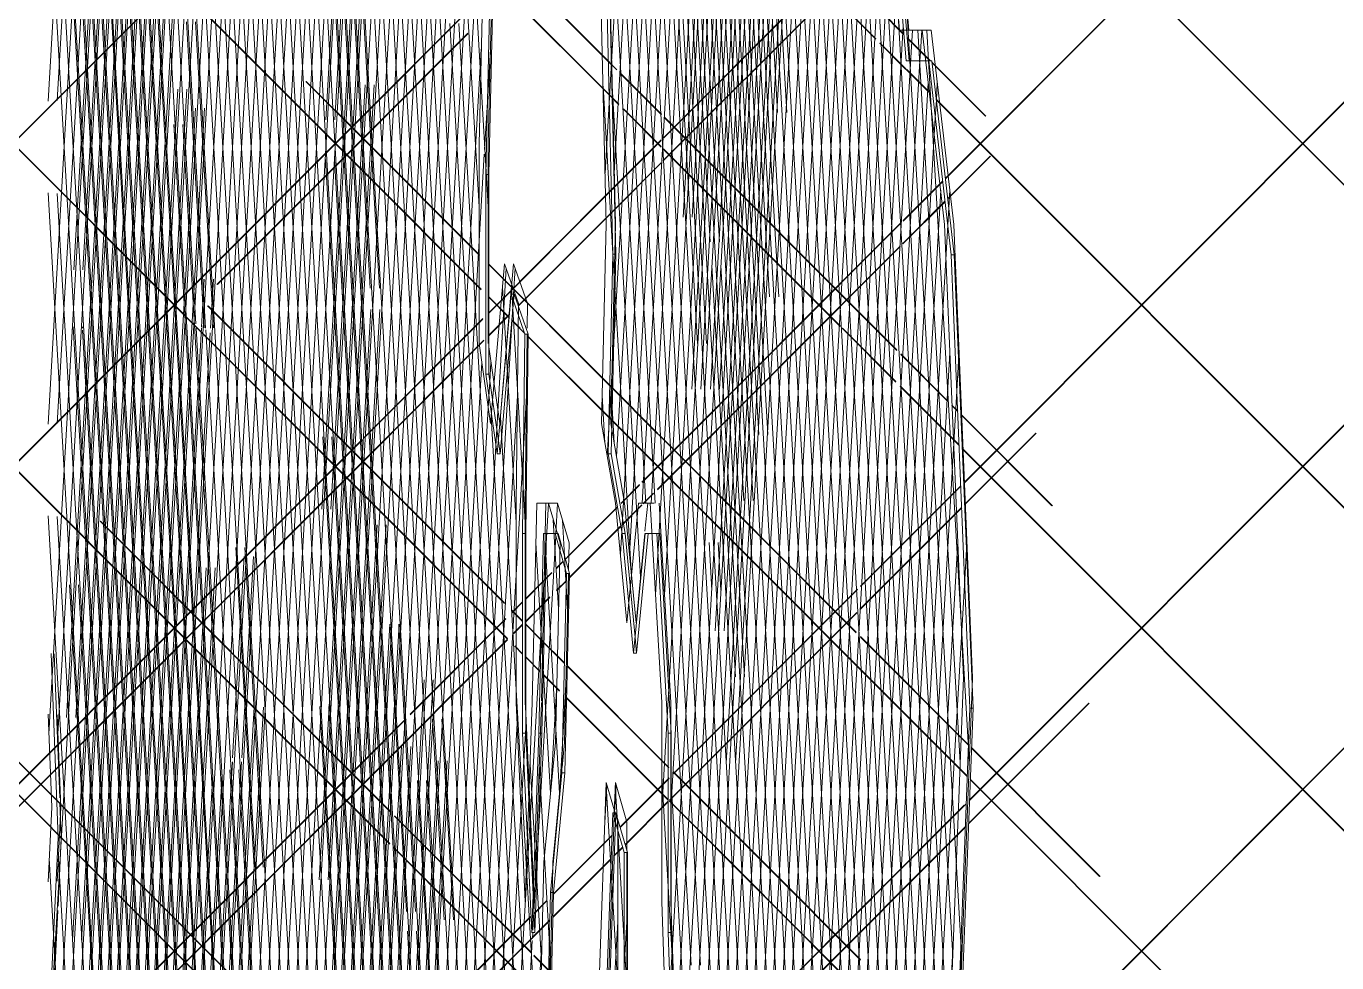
# Model space of a CAD drawing. Header units: millimetres. Extents: x -12186 to 152825, y -4386 to 9463.
# Drawn here: x 121828.7 to 122147, y 3475.8 to 3703.2 of the extents above; entities that cross this region are included whole.
import ezdxf

# ---------------------------------------------------------------- set-up
doc = ezdxf.new("R2010")
doc.units = ezdxf.units.MM
doc.layers.add('G-IMPT', color=8, linetype='Continuous', lineweight=5)
doc.layers.add('L-PLNT', color=71, linetype='Continuous', lineweight=5)

# ---------------------------------------------------------------- blocks, each defined once
blk = doc.blocks.new('SVA_Shades of Green Tree - Australian_Tree_based_on_Leopard_Tree_2901-V502-Section 4')
at = {"layer": 'G-IMPT'}
for p, q in [((-37432.85, 3648.99), (-37480.09, 4464.68)), ((-37430.63, 3648.99), (-37477.87, 4464.68)), ((-37437, 3642.17), (-37484.42, 4461.02)), ((-37441.14, 3635.35), (-37487.23, 4431.24)), ((-37438.93, 3635.35), (-37485.02, 4431.24)), ((-37445.29, 3628.53), (-37490.05, 4401.46)), ((-37446, 3562.42), (-37492.87, 4371.68)), ((-37447.23, 3505.16), (-37495.52, 4339.01)), ((-37445.01, 3505.16), (-37493.3, 4339.01)), ((-37450.04, 3475.19), (-37498.17, 4306.34)), ((-37447.82, 3475.19), (-37495.95, 4306.34)), ((-37445.43, 3650.91), (-37480.06, 4248.94)), ((-37443.21, 3650.91), (-37477.85, 4248.94)), ((-37443.79, 3562.42), (-37480.63, 4198.57)), ((-37470.99, 3667.57), (-37442.16, 4165.54)), ((-37468.78, 3667.57), (-37440.69, 4152.62)), ((-37417.58, 3620.59), (-37447.66, 4140)), ((-37415.36, 3620.59), (-37445.41, 4139.39)), ((-37458.75, 3565.18), (-37426.81, 4116.74)), ((-37456.54, 3565.18), (-37424.6, 4116.74)), ((-37470.44, 3598.77), (-37441.35, 4101.03)), ((-37468.22, 3598.77), (-37439.63, 4092.39)), ((-37416.54, 3681.06), (-37440.29, 4091.18)), ((-37400.34, 3558.13), (-37431.28, 4092.42)), ((-37398.12, 3558.13), (-37429.06, 4092.42)), ((-37467.27, 3575.05), (-37437.47, 4089.53)), ((-37424.55, 3662.62), (-37449.16, 4087.58)), ((-37422.34, 3662.62), (-37446.95, 4087.58)), ((-37414.32, 3681.06), (-37437.65, 4083.79)), ((-37465.05, 3575.05), (-37435.77, 4080.67)), ((-37457.24, 3512.97), (-37424.59, 4076.64)), ((-37455.02, 3512.97), (-37422.38, 4076.64)), ((-37437.25, 3588.03), (-37465.21, 4070.91)), ((-37435.03, 3588.03), (-37462.99, 4070.91)), ((-37428.7, 3655.8), (-37452.38, 4064.74)), ((-37462.01, 3587.42), (-37434.95, 4054.68)), ((-37404.31, 3548.33), (-37433.72, 4056.12)), ((-37426.49, 3655.8), (-37449.57, 4054.46)), ((-37402.1, 3548.33), (-37431.25, 4051.74)), ((-37459.79, 3587.42), (-37433.29, 4045.09)), ((-37456.02, 3455.55), (-37423.08, 4024.36)), ((-37453.81, 3455.55), (-37420.87, 4024.36)), ((-37434.78, 3642.17), (-37456.04, 4009.18)), ((-37537.09, 3253.11), (-37579.64, 3987.75)), ((-37534.88, 3253.11), (-37577.42, 3987.75)), ((-37441.06, 3635.49), (-37421.1, 3980.19)), ((-37438.84, 3635.49), (-37418.88, 3980.19)), ((-37588.95, 3677.94), (-37606.24, 3976.46)), ((-37586.73, 3677.94), (-37604.01, 3976.33)), ((-37532.55, 3253.11), (-37572.81, 3948.26)), ((-37530.34, 3253.11), (-37570.59, 3948.26)), ((-37541.64, 3253.11), (-37581.64, 3943.94)), ((-37539.42, 3253.11), (-37579.43, 3943.94)), ((-37531.33, 3310.43), (-37567.61, 3936.95)), ((-37529.12, 3310.43), (-37565.4, 3936.95)), ((-37436.04, 3643.74), (-37418.99, 3938.15)), ((-37433.82, 3643.74), (-37416.82, 3937.33)), ((-37431.02, 3651.99), (-37414.45, 3938.15)), ((-37428.8, 3651.99), (-37412.23, 3938.15)), ((-37396.36, 3567.93), (-37417.8, 3938.15)), ((-37391.73, 3427.51), (-36882.3, 3937.79)), ((-37391.51, 3427.85), (-36882.43, 3937.79)), ((-37606.24, 3214.48), (-37564.57, 3934)), ((-37604.01, 3214.61), (-37562.35, 3934)), ((-37606.24, 3136.05), (-37560.97, 3917.72)), ((-37604.01, 3136.18), (-37558.75, 3917.72)), ((-37579.05, 3134.91), (-37533.75, 3917.14)), ((-37394.15, 3567.93), (-37414.21, 3914.39)), ((-37530.71, 3691.78), (-37543.29, 3909.13)), ((-37426, 3660.25), (-37412.21, 3898.41)), ((-37606.24, 3057.62), (-37557.92, 3891.99)), ((-37590.88, 3284.53), (-37555.7, 3891.99)), ((-37561.35, 3362.21), (-37530.71, 3891.31)), ((-37461.08, 3587.42), (-37478.26, 3884.06)), ((-37423.78, 3660.25), (-37410.78, 3884.79)), ((-37458.86, 3587.42), (-37475.91, 3881.84)), ((-37423.88, 3618.41), (-37409.12, 3873.23)), ((-37592.1, 3693.92), (-37581.89, 3870.08)), ((-37568, 3629.88), (-37581.86, 3869.28)), ((-37525, 3676.08), (-37513.9, 3867.82)), ((-37421.67, 3618.41), (-37407.38, 3865.01)), ((-37589.88, 3693.92), (-37580.08, 3863.12)), ((-37543.96, 3253.11), (-37579.26, 3862.64)), ((-37576.84, 3134.91), (-37534.67, 3863.04)), ((-37559.13, 3362.21), (-37530.15, 3862.62)), ((-37528.49, 3691.78), (-37538.43, 3863.34)), ((-37522.79, 3676.08), (-37512.22, 3858.58)), ((-37603.55, 2987.29), (-37553.34, 3854.38)), ((-37580.63, 3691.18), (-37590.21, 3856.6)), ((-37578.42, 3691.18), (-37587.92, 3855.24)), ((-37568.55, 3629.88), (-37555.55, 3854.38)), ((-37415.78, 3679.76), (-37406.4, 3841.85)), ((-37530.71, 3613.35), (-37543.72, 3838.17)), ((-37528.5, 3613.53), (-37541.51, 3838.17)), ((-37413.57, 3679.76), (-37404.76, 3831.97)), ((-37601.43, 3689.59), (-37593.31, 3829.89)), ((-37583.49, 3662.14), (-37593.24, 3830.47)), ((-37581.28, 3662.14), (-37590.95, 3829.11)), ((-37514.55, 3648.05), (-37525, 3828.57)), ((-37512.33, 3648.05), (-37522.79, 3828.57)), ((-37588.59, 3676.1), (-37579.98, 3824.68)), ((-37586.37, 3676.1), (-37577.77, 3824.68)), ((-37524.91, 3599.27), (-37511.88, 3824.25)), ((-37598.64, 3688.44), (-37606.24, 3819.6)), ((-37596.42, 3688.44), (-37604.01, 3819.48)), ((-37599.22, 3689.59), (-37591.69, 3819.55)), ((-37550.74, 3702.13), (-37543.83, 3821.6)), ((-37548.53, 3702.13), (-37541.61, 3821.6)), ((-37443.08, 3628.53), (-37454.14, 3819.55)), ((-37556.8, 3362.21), (-37530.71, 3812.88)), ((-37554.59, 3362.21), (-37528.49, 3812.88)), ((-37522.69, 3599.27), (-37510.2, 3815.02)), ((-37549.28, 3698.79), (-37555.55, 3807.14)), ((-37547.06, 3698.79), (-37553.34, 3807.14)), ((-37541.8, 3015.22), (-37587.33, 3801.41)), ((-37539.59, 3015.22), (-37585.12, 3801.41)), ((-37600.33, 3481.24), (-37582.01, 3797.63)), ((-37598.12, 3481.24), (-37579.79, 3797.63)), ((-37518.66, 3628.67), (-37509.41, 3788.54)), ((-37452.05, 3656.84), (-37444.36, 3789.65)), ((-37449.83, 3656.84), (-37442.14, 3789.65)), ((-37411.73, 3671.41), (-37405.26, 3783.03)), ((-37388.34, 3666.31), (-37273.39, 3781.46)), ((-37388.33, 3666.2), (-37273.26, 3781.46)), ((-37585.36, 3653.35), (-37578.08, 3779.11)), ((-37583.15, 3653.35), (-37575.86, 3779.11)), ((-37530.71, 3534.92), (-37544.93, 3780.61)), ((-37528.49, 3534.92), (-37542.72, 3780.61)), ((-37516.45, 3628.67), (-37507.7, 3779.67)), ((-37444.24, 3556.36), (-37431.37, 3778.65)), ((-37442.03, 3556.36), (-37429.15, 3778.65)), ((-37603.29, 2951.65), (-37555.55, 3775.95)), ((-37601.07, 2951.65), (-37553.34, 3775.95)), ((-37429.08, 3682.31), (-37434.47, 3775.46)), ((-37426.87, 3682.31), (-37432.26, 3775.46)), ((-36990.34, 3363.06), (-37402.94, 3776.35)), ((-36990.47, 3363.06), (-37402.94, 3776.22)), ((-37409.51, 3671.41), (-37403.62, 3773.15)), ((-37525, 3671.72), (-37530.71, 3770.2)), ((-37522.79, 3671.72), (-37528.49, 3770.2)), ((-37617, 3672.56), (-37530.05, 3759.65)), ((-37616.87, 3672.56), (-37529.92, 3759.65)), ((-37558.55, 3069.11), (-37598.52, 3759.26)), ((-37556.33, 3069.11), (-37596.28, 3758.8)), ((-37530.71, 3686.3), (-37534.92, 3759.07)), ((-37528.49, 3686.3), (-37532.71, 3759.07)), ((-37598.13, 3440.77), (-37579.81, 3757.16)), ((-37595.92, 3440.77), (-37577.6, 3757.16)), ((-37530.05, 3668.26), (-37617, 3755.36)), ((-37529.92, 3668.26), (-37616.87, 3755.36)), ((-37538.83, 3680.54), (-37534.49, 3755.4)), ((-37536.61, 3680.54), (-37532.28, 3755.4)), ((-37530.71, 3656.02), (-37525, 3754.51)), ((-37528.49, 3656.02), (-37522.79, 3754.51)), ((-37599.99, 3644.05), (-37593.75, 3751.69)), ((-37597.77, 3644.05), (-37591.54, 3751.69)), ((-37518.12, 3631.25), (-37525, 3750.14)), ((-37515.9, 3631.25), (-37522.79, 3750.14)), ((-37405.23, 3700.09), (-37455.43, 3750.37)), ((-37405.23, 3700.21), (-37455.42, 3750.5)), ((-37523.57, 3387.05), (-37502.74, 3746.75)), ((-37441.56, 3524.28), (-37428.56, 3748.69)), ((-37439.34, 3524.28), (-37426.35, 3748.69)), ((-37554.72, 3081.49), (-37593.06, 3743.49)), ((-37552.51, 3081.49), (-37590.85, 3743.49)), ((-37530.71, 3607.87), (-37538.6, 3744.12)), ((-37528.49, 3607.87), (-37536.38, 3744.12)), ((-37431.03, 3637.5), (-37437.2, 3744.09)), ((-37428.81, 3637.5), (-37434.99, 3744.09)), ((-37410.29, 3617.75), (-37403.02, 3743.33)), ((-37571.13, 3134.91), (-37606.24, 3741.18)), ((-37568.91, 3134.91), (-37604.01, 3741.05)), ((-37530.71, 3456.49), (-37547.11, 3739.7)), ((-37528.49, 3456.49), (-37544.89, 3739.7)), ((-37449.92, 3615.13), (-37442.66, 3740.52)), ((-37447.71, 3615.13), (-37440.44, 3740.52)), ((-37383.89, 3592.34), (-37235.94, 3740.55)), ((-37383.89, 3592.22), (-37235.81, 3740.55)), ((-37521.36, 3387.05), (-37501.03, 3738.11)), ((-37433.63, 3604.06), (-37441.43, 3738.75)), ((-37431.42, 3604.06), (-37439.22, 3738.75)), ((-37588.13, 3134.91), (-37553.37, 3735.14)), ((-37585.92, 3134.91), (-37551.16, 3735.14)), ((-37553.19, 3346.19), (-37530.71, 3734.45)), ((-37550.97, 3346.19), (-37528.49, 3734.45)), ((-37501.58, 3659.34), (-37505.9, 3734)), ((-37499.93, 3669.24), (-37503.68, 3734)), ((-37445.38, 3615.06), (-37438.47, 3734.48)), ((-37443.17, 3615.06), (-37436.25, 3734.48)), ((-37408.08, 3617.75), (-37401.31, 3734.61)), ((-37539.76, 3585.95), (-37531.57, 3727.38)), ((-37537.55, 3585.95), (-37529.36, 3727.38)), ((-37456.74, 3676.23), (-37404.28, 3728.78)), ((-37456.74, 3676.1), (-37404.29, 3728.64)), ((-37601.74, 3535.31), (-37590.8, 3724.28)), ((-37599.53, 3535.31), (-37588.58, 3724.28)), ((-37544.89, 2990.13), (-37587.41, 3724.28)), ((-37542.68, 2990.13), (-37585.19, 3724.28)), ((-37470.2, 3694.81), (-37498.88, 3723.54)), ((-37470.2, 3694.68), (-37498.87, 3723.39)), ((-37456.84, 3670.65), (-37404.47, 3723.11)), ((-37456.84, 3670.52), (-37404.47, 3722.98)), ((-37606.24, 3685.05), (-37604.19, 3720.4)), ((-37604.01, 3685.18), (-37601.97, 3720.4)), ((-37557.04, 3362.21), (-37577.77, 3720.22)), ((-37570.39, 3631), (-37575.56, 3720.22)), ((-37448.54, 3626.15), (-37453.85, 3717.83)), ((-37446.32, 3626.15), (-37451.63, 3717.83)), ((-37470.01, 3686.68), (-37498.14, 3714.85)), ((-37470.01, 3686.55), (-37498.14, 3714.73)), ((-37606.05, 3531.38), (-37595.61, 3711.74)), ((-37603.84, 3531.38), (-37593.39, 3711.74)), ((-37408.86, 3564.1), (-37400.29, 3711.96)), ((-37567.48, 3228.85), (-37595.38, 3710.6)), ((-37565.27, 3228.85), (-37593.17, 3710.6)), ((-37605.92, 3227.94), (-37578.15, 3707.44)), ((-37603.7, 3227.94), (-37575.93, 3707.44)), ((-37573.61, 3250.76), (-37599.94, 3705.45)), ((-37558.52, 3028.36), (-37597.72, 3705.37)), ((-37530.05, 3681.22), (-37504.57, 3706.75)), ((-37529.92, 3681.22), (-37504.56, 3706.63)), ((-37398.41, 3701.19), (-37404.14, 3706.93)), ((-37398.42, 3701.33), (-37404.13, 3707.06)), ((-37395.41, 3629.98), (-37399.9, 3707.37)), ((-37396.96, 3694.86), (-37397.68, 3707.37)), ((-37583.59, 3134.91), (-37550.74, 3702.13)), ((-37581.38, 3134.91), (-37548.53, 3702.13)), ((-37568.32, 3630.01), (-37572.62, 3704.29)), ((-37566.11, 3630.01), (-37570.41, 3704.29)), ((-37530.05, 3675.75), (-37504.3, 3701.54)), ((-37529.92, 3675.75), (-37504.29, 3701.42)), ((-37502.97, 3605.05), (-37508.7, 3703.94)), ((-37500.76, 3605.05), (-37506.49, 3703.94)), ((-37406.64, 3564.1), (-37398.58, 3703.25)), ((-37396.62, 3696.95), (-37396.31, 3702.26)), ((-37384.76, 3524.4), (-37395.06, 3702.26)), ((-37394.41, 3696.95), (-37394.1, 3702.26)), ((-37392.41, 3694.86), (-37392.84, 3702.26)), ((-37530.65, 3377.09), (-37549.28, 3698.79)), ((-37528.43, 3377.09), (-37547.06, 3698.79)), ((-37397.92, 3692.89), (-37404.26, 3699.24)), ((-37397.92, 3692.77), (-37404.26, 3699.12)), ((-37391.96, 3694.86), (-37397.61, 3700.52)), ((-37392.09, 3694.86), (-37397.6, 3700.38)), ((-37382.49, 3515.32), (-37198.48, 3699.64)), ((-37382.49, 3515.19), (-37198.36, 3699.64)), ((-37519.71, 3375.28), (-37501.04, 3697.7)), ((-37499.57, 3684.79), (-37498.83, 3697.7)), ((-37405.38, 3545.68), (-37396.62, 3696.95)), ((-37394.53, 3694.86), (-37394.41, 3696.95)), ((-37606.24, 3449.77), (-37592.1, 3693.92)), ((-37603.99, 3450.35), (-37589.88, 3693.92)), ((-37468.17, 3692.77), (-37470.2, 3694.81)), ((-37468.16, 3692.64), (-37470.2, 3694.68)), ((-37403.17, 3545.68), (-37394.53, 3694.86)), ((-37392.39, 3687.35), (-37397.81, 3692.79)), ((-37392.39, 3687.23), (-37397.81, 3692.66)), ((-37393.2, 3629.98), (-37396.96, 3694.86)), ((-37382.74, 3527.86), (-37392.41, 3694.86)), ((-37378.5, 3681.38), (-37391.61, 3694.51)), ((-37378.63, 3681.38), (-37391.59, 3694.37)), ((-37606.24, 3606.62), (-37601.43, 3689.59)), ((-37604.01, 3606.75), (-37599.22, 3689.59)), ((-37561.58, 3362.21), (-37580.63, 3691.18)), ((-37559.37, 3362.21), (-37578.42, 3691.18)), ((-37530.05, 3676.2), (-37543.68, 3689.85)), ((-37529.92, 3676.2), (-37543.55, 3689.85)), ((-37514.48, 3411.58), (-37530.71, 3691.78)), ((-37530.71, 3663.96), (-37529.25, 3689.01)), ((-37512.26, 3411.58), (-37528.49, 3691.78)), ((-37528.49, 3663.96), (-37527.04, 3689.01)), ((-37464.58, 3569.49), (-37471.48, 3688.67)), ((-37462.37, 3569.49), (-37469.27, 3688.67)), ((-37457.27, 3681.85), (-37467.21, 3691.81)), ((-37457.27, 3681.73), (-37467.2, 3691.67)), ((-37395.54, 3637.16), (-37392.51, 3689.53)), ((-37390.54, 3685.28), (-37390.3, 3689.53)), ((-37602.97, 3200.43), (-37574.73, 3687.94)), ((-37600.75, 3200.43), (-37572.52, 3687.94)), ((-37573.28, 3250.53), (-37598.64, 3688.44)), ((-37566.15, 3165.61), (-37596.42, 3688.44)), ((-37528, 3639.65), (-37530.71, 3686.3)), ((-37525.79, 3639.65), (-37528.49, 3686.3)), ((-37467.65, 3684.31), (-37470.01, 3686.68)), ((-37467.64, 3684.18), (-37470.01, 3686.55)), ((-37068.64, 3363.06), (-37390.57, 3685.53)), ((-37601.37, 3149.51), (-37570.46, 3683.3)), ((-37599.16, 3149.51), (-37568.25, 3683.3)), ((-37500.24, 3673.29), (-37499.57, 3684.79)), ((-37457.36, 3674), (-37466.54, 3683.2)), ((-37457.36, 3673.88), (-37466.52, 3683.06)), ((-37390.79, 3681.03), (-37390.54, 3685.28)), ((-37068.76, 3363.06), (-37390.55, 3685.39)), ((-37798.4, 3412.42), (-37530.05, 3681.22)), ((-37798.28, 3412.42), (-37529.92, 3681.22)), ((-37530.71, 2902.01), (-37575.72, 3679.4)), ((-37528.49, 2902.01), (-37573.51, 3679.4)), ((-37400.14, 3624.5), (-37456.66, 3681.11)), ((-37400.14, 3624.62), (-37456.65, 3681.24)), ((-37417.28, 3653.92), (-37415.78, 3679.76)), ((-37394.32, 3297.42), (-37416.54, 3681.06)), ((-37415.07, 3653.92), (-37413.57, 3679.76)), ((-37408.94, 3588.09), (-37414.32, 3681.06)), ((-37393.33, 3637.16), (-37390.79, 3681.03)), ((-37530.05, 3589.83), (-37617, 3676.93)), ((-37529.92, 3589.83), (-37616.87, 3676.93)), ((-37606.24, 3371.34), (-37588.59, 3676.1)), ((-37604.01, 3371.47), (-37586.37, 3676.1)), ((-37566.6, 3292.1), (-37588.95, 3677.94)), ((-37564.39, 3292.1), (-37586.73, 3677.94)), ((-37530.71, 3577.6), (-37525, 3676.08)), ((-37501.48, 3647.59), (-37530.05, 3676.2)), ((-37501.49, 3647.72), (-37529.92, 3676.2)), ((-37528.49, 3577.6), (-37522.79, 3676.08)), ((-37565.25, 3640.49), (-37530.05, 3675.75)), ((-37565.12, 3640.49), (-37529.92, 3675.75)), ((-37469.47, 3663.48), (-37457.34, 3675.63)), ((-37469.47, 3663.35), (-37457.34, 3675.5)), ((-37413.87, 3630.44), (-37456.79, 3673.44)), ((-37413.87, 3630.32), (-37456.79, 3673.31)), ((-37530.71, 3529.44), (-37538.89, 3670.86)), ((-37528.49, 3529.44), (-37536.68, 3670.86)), ((-37521.69, 3614.45), (-37525, 3671.72)), ((-37519.47, 3614.45), (-37522.79, 3671.72)), ((-37517.5, 3375.28), (-37500.31, 3672.13)), ((-37469.35, 3658.12), (-37457.4, 3670.09)), ((-37469.35, 3658), (-37457.41, 3669.96)), ((-37418.09, 3561.6), (-37411.73, 3671.41)), ((-37415.87, 3561.6), (-37409.51, 3671.41)), ((-37387.77, 3661.41), (-37377.49, 3671.7)), ((-37387.76, 3661.29), (-37377.37, 3671.7)), ((-37501.05, 3639.21), (-37530.05, 3668.26)), ((-37501.05, 3639.34), (-37529.92, 3668.26)), ((-37499.36, 3659.34), (-37499.93, 3669.24)), ((-37540.44, 3495.91), (-37530.71, 3663.96)), ((-37538.22, 3495.91), (-37528.49, 3663.96)), ((-37499.24, 3633.66), (-37469.47, 3663.48)), ((-37499.24, 3633.53), (-37469.47, 3663.35)), ((-37398.58, 3656.07), (-37389.01, 3665.65)), ((-37398.58, 3655.93), (-37388.99, 3665.54)), ((-37394.46, 3577.36), (-37389.48, 3663.4)), ((-37387.51, 3659.15), (-37387.27, 3663.4)), ((-37575.67, 3134.91), (-37606.24, 3662.75)), ((-37589.87, 3418.4), (-37604.01, 3662.62)), ((-37565.72, 3355.34), (-37583.49, 3662.14)), ((-37563.51, 3355.34), (-37581.28, 3662.14)), ((-37460.11, 3071.25), (-37426, 3660.25)), ((-37457.89, 3071.25), (-37423.78, 3660.25)), ((-37423.88, 3650.96), (-37424.55, 3662.62)), ((-37421.67, 3650.96), (-37422.34, 3662.62)), ((-37398.68, 3650.48), (-37388.44, 3660.74)), ((-37398.68, 3650.35), (-37388.42, 3660.63)), ((-37492.09, 3635.34), (-37469.35, 3658.12)), ((-37492.06, 3635.25), (-37469.35, 3658)), ((-37387.76, 3654.9), (-37387.51, 3659.15)), ((-37551.02, 3305.28), (-37530.71, 3656.02)), ((-37548.8, 3305.28), (-37528.49, 3656.02)), ((-37458.16, 3596.38), (-37399.13, 3655.51)), ((-37458.16, 3596.25), (-37399.14, 3655.37)), ((-37423.88, 3572.54), (-37428.7, 3655.8)), ((-37421.67, 3572.54), (-37426.49, 3655.8)), ((-37423.88, 3539.98), (-37417.28, 3653.92)), ((-37421.67, 3539.98), (-37415.07, 3653.92)), ((-37392.25, 3577.36), (-37387.76, 3654.9)), ((-37606.24, 3292.91), (-37585.36, 3653.35)), ((-37604.01, 3293.04), (-37583.15, 3653.35)), ((-37464.65, 3071.25), (-37431.02, 3651.99)), ((-37462.43, 3071.25), (-37428.8, 3651.99)), ((-37418.09, 3550.91), (-37423.88, 3650.96)), ((-37415.87, 3550.91), (-37421.67, 3650.96)), ((-37507.82, 3531.84), (-37514.55, 3648.05)), ((-37505.6, 3531.84), (-37512.33, 3648.05)), ((-37458.26, 3590.8), (-37399.32, 3649.84)), ((-37458.26, 3590.67), (-37399.32, 3649.71)), ((-37412.73, 3301.57), (-37432.85, 3648.99)), ((-37410.59, 3302.9), (-37430.63, 3648.99)), ((-37520.2, 3210.03), (-37495.04, 3644.5)), ((-37469.85, 3616.03), (-37499.24, 3645.47)), ((-37469.85, 3615.9), (-37499.24, 3645.34)), ((-37493.19, 3638.15), (-37492.82, 3644.5)), ((-37439.31, 3545.26), (-37445.09, 3645.09)), ((-37437.1, 3545.26), (-37442.88, 3645.09)), ((-37569, 3630.12), (-37568.32, 3641.82)), ((-37566.8, 3629.88), (-37566.11, 3641.82)), ((-37468.68, 3080), (-37436.04, 3643.74)), ((-37466.47, 3080), (-37433.82, 3643.74)), ((-37415.21, 3265.93), (-37437, 3642.17)), ((-37413.04, 3266.76), (-37434.78, 3642.17)), ((-37493.83, 3638.15), (-37496.56, 3606.79)), ((-37492.6, 3582.7), (-37495.9, 3639.79)), ((-37493.59, 3638.15), (-37493.69, 3639.79)), ((-37493.28, 3636.63), (-37493.19, 3638.15)), ((-37530.05, 3597.77), (-37567.52, 3635.3)), ((-37529.92, 3597.77), (-37567.39, 3635.3)), ((-37517.98, 3210.03), (-37493.28, 3636.63)), ((-37494.29, 3632.57), (-37499.24, 3637.53)), ((-37494.3, 3632.45), (-37499.24, 3637.4)), ((-37490.87, 3591.17), (-37493.55, 3637.41)), ((-37446, 3550.09), (-37441.06, 3635.49)), ((-37443.79, 3550.09), (-37438.84, 3635.49)), ((-37422.24, 3309.01), (-37441.14, 3635.35)), ((-37420.03, 3309.01), (-37438.93, 3635.35)), ((-37400.08, 3558.75), (-37395.54, 3637.16)), ((-37397.87, 3558.75), (-37393.33, 3637.16)), ((-37530.71, 3585.53), (-37527.87, 3634.46)), ((-37529.45, 3603.27), (-37500.68, 3632.09)), ((-37529.44, 3603.41), (-37500.68, 3632.22)), ((-37528.49, 3585.53), (-37525.66, 3634.46)), ((-37499.24, 3628.18), (-37494.24, 3633.19)), ((-37499.24, 3628.05), (-37494.25, 3633.05)), ((-37491.6, 3629.88), (-37493.5, 3631.78)), ((-37490.51, 3628.65), (-37493.49, 3631.64)), ((-37530.05, 3432.98), (-37726.26, 3629.51)), ((-37529.92, 3432.98), (-37726.13, 3629.51)), ((-37605.77, 2987.29), (-37568.56, 3629.85)), ((-37563.13, 2991.37), (-37600.13, 3630.22)), ((-37599.18, 3109.04), (-37569.01, 3629.88)), ((-37597.89, 3629.88), (-37597.91, 3630.22)), ((-37560.92, 2991.37), (-37597.87, 3629.43)), ((-37596.96, 3109.04), (-37566.86, 3628.78)), ((-37554.82, 3362.21), (-37570.32, 3629.88)), ((-37546.18, 3253.11), (-37567.97, 3629.48)), ((-37530.71, 3420.74), (-37518.66, 3628.67)), ((-37528.49, 3420.74), (-37516.45, 3628.67)), ((-37509.99, 3490.87), (-37518.12, 3631.25)), ((-37507.77, 3490.87), (-37515.9, 3631.25)), ((-37425.46, 3286.16), (-37445.29, 3628.53)), ((-37423.33, 3287.61), (-37443.08, 3628.53)), ((-37400.39, 3616.81), (-37413.44, 3629.88)), ((-37400.38, 3616.93), (-37413.31, 3629.88)), ((-37386.57, 3477.35), (-37395.41, 3629.98)), ((-37384.56, 3480.81), (-37393.2, 3629.98)), ((-37530, 3597.37), (-37500.41, 3627.01)), ((-37529.92, 3597.32), (-37500.4, 3626.89)), ((-37496.56, 3606.79), (-37499.24, 3625.35)), ((-37470.03, 3608.27), (-37489.71, 3627.98)), ((-37470.03, 3608.14), (-37489.71, 3627.85)), ((-37405.97, 3300.24), (-37387.23, 3623.9)), ((-37387.8, 3612.27), (-37399.18, 3623.66)), ((-37387.81, 3612.14), (-37399.18, 3623.54)), ((-37385.55, 3614.57), (-37385.12, 3622.01)), ((-37385.12, 3622.01), (-37385.01, 3623.9)), ((-37523.69, 3228.12), (-37500.91, 3621.56)), ((-37498.97, 3616.86), (-37498.69, 3621.56)), ((-37395.9, 3246.19), (-37417.58, 3620.59)), ((-37393.89, 3249.81), (-37415.36, 3620.59)), ((-37499.18, 3613.22), (-37498.97, 3616.86)), ((-37458.17, 3604.32), (-37469.85, 3616.03)), ((-37458.17, 3604.2), (-37469.85, 3615.9)), ((-37455.57, 3071.25), (-37423.88, 3618.41)), ((-37453.35, 3071.25), (-37421.67, 3618.41)), ((-37446.66, 2989.77), (-37410.29, 3617.75)), ((-37444.44, 2989.77), (-37408.08, 3617.75)), ((-37385.01, 3601.54), (-37399.32, 3615.87)), ((-37385.01, 3601.4), (-37399.32, 3615.74)), ((-37516.83, 3373.72), (-37530.71, 3613.35)), ((-37514.61, 3373.72), (-37528.49, 3613.35)), ((-37512.13, 3449.44), (-37521.69, 3614.45)), ((-37521.48, 3228.12), (-37499.18, 3613.22)), ((-37519.84, 3137.77), (-37492.29, 3613.45)), ((-37509.91, 3449.44), (-37519.47, 3614.45)), ((-37490.75, 3601.92), (-37490.08, 3613.45)), ((-37471.01, 3602.07), (-37471.67, 3613.54)), ((-37468.79, 3602.07), (-37469.46, 3613.54)), ((-37403.76, 3300.24), (-37385.55, 3614.57)), ((-37385.36, 3609.82), (-37386.76, 3611.23)), ((-37385.35, 3609.69), (-37386.76, 3611.1)), ((-37499.11, 3062.31), (-37530.71, 3607.87)), ((-37496.9, 3062.31), (-37528.49, 3607.87)), ((-37477.95, 3251.34), (-37498.63, 3608.43)), ((-37483.1, 3378.51), (-37496.4, 3608.27)), ((-37458.26, 3596.48), (-37470.03, 3608.27)), ((-37458.26, 3596.35), (-37470.03, 3608.14)), ((-37362.37, 3586.79), (-37384.59, 3609.05)), ((-37362.5, 3586.79), (-37384.58, 3608.91)), ((-37757.9, 3374.56), (-37530.05, 3602.8)), ((-37757.78, 3374.56), (-37529.92, 3602.8)), ((-37530.71, 3451.01), (-37539.54, 3603.54)), ((-37528.49, 3451.01), (-37537.32, 3603.54)), ((-37480.41, 3215.4), (-37502.97, 3605.05)), ((-37478.19, 3215.4), (-37500.76, 3605.05)), ((-37410, 3556.08), (-37458.02, 3604.18)), ((-37410, 3555.95), (-37458.02, 3604.05)), ((-37383.68, 3587.08), (-37366.4, 3604.39)), ((-37383.67, 3586.96), (-37366.27, 3604.39)), ((-37530.05, 3511.41), (-37618.62, 3600.12)), ((-37529.92, 3511.41), (-37618.49, 3600.12)), ((-37517.63, 3137.77), (-37490.75, 3601.92)), ((-37130.94, 3347.04), (-37384.24, 3600.77)), ((-37131.07, 3347.04), (-37384.24, 3600.63)), ((-38063.19, 3063.15), (-37529.92, 3597.32)), ((-37637.55, 3489.64), (-37530.05, 3597.32)), ((-37530.71, 3499.17), (-37524.91, 3599.27)), ((-37495.37, 3563.03), (-37529.97, 3597.69)), ((-37495.38, 3563.17), (-37529.92, 3597.77)), ((-37528.49, 3499.17), (-37522.69, 3599.27)), ((-37383, 3521.1), (-37458.16, 3596.38)), ((-37462.02, 3592.51), (-37458.26, 3596.28)), ((-37462.01, 3592.39), (-37458.26, 3596.15)), ((-37383.01, 3520.97), (-37458.16, 3596.25)), ((-37490.38, 3582.7), (-37490.87, 3591.17)), ((-37467.11, 3587.41), (-37462.63, 3591.9)), ((-37467.11, 3587.29), (-37462.62, 3591.79)), ((-37408.93, 3567.27), (-37384.6, 3591.63)), ((-37408.93, 3567.14), (-37384.6, 3591.51)), ((-37494.65, 3554.37), (-37530.05, 3589.83)), ((-37494.66, 3554.51), (-37529.92, 3589.83)), ((-37501.21, 3302.7), (-37484.72, 3587.36)), ((-37482.93, 3580.02), (-37482.51, 3587.36)), ((-37466.94, 3582.11), (-37462.06, 3586.99)), ((-37466.93, 3581.99), (-37462.05, 3586.88)), ((-37461.7, 3587.35), (-37459.22, 3589.84)), ((-37461.7, 3587.23), (-37459.21, 3589.72)), ((-37392.38, 3302.09), (-37408.93, 3587.83)), ((-37580.21, 3134.91), (-37606.24, 3584.32)), ((-37578, 3134.91), (-37604.01, 3584.19)), ((-37565.4, 2986.48), (-37530.71, 3585.53)), ((-37563.18, 2986.48), (-37528.49, 3585.53)), ((-37480.6, 3573.78), (-37467.98, 3586.42)), ((-37480.1, 3574.4), (-37468, 3586.53)), ((-37408.93, 3561.79), (-37384.39, 3586.37)), ((-37408.93, 3561.66), (-37384.38, 3586.25)), ((-37530.05, 3519.35), (-37593.6, 3583)), ((-37529.92, 3519.35), (-37593.48, 3583)), ((-37530.71, 3507.11), (-37526.36, 3582.16)), ((-37528.49, 3507.11), (-37524.14, 3582.16)), ((-37482.3, 3561.79), (-37483.55, 3583.31)), ((-37480.83, 3574.57), (-37481.33, 3583.31)), ((-37479.62, 3569.41), (-37467.19, 3581.86)), ((-37479.62, 3569.27), (-37467.17, 3581.75)), ((-37548.84, 3264.37), (-37530.71, 3577.6)), ((-37546.63, 3264.37), (-37528.49, 3577.6)), ((-37488.25, 3488.17), (-37482.97, 3579.41)), ((-37484.25, 3516.95), (-37487.77, 3577.76)), ((-37485.5, 3580.02), (-37486.44, 3539.33)), ((-37482.03, 3516.95), (-37485.55, 3577.76)), ((-37445.07, 3566.25), (-37445.74, 3577.87)), ((-37442.85, 3566.25), (-37443.53, 3577.87)), ((-37394.79, 3571.81), (-37394.46, 3577.36)), ((-37393.57, 3435.93), (-37385.33, 3578.15)), ((-37392.57, 3571.81), (-37392.25, 3577.36)), ((-37383.23, 3576.26), (-37383.12, 3578.15)), ((-37561.43, 3525.57), (-37558.6, 3574.45)), ((-37556.19, 3498.97), (-37560.69, 3576.63)), ((-37559.21, 3525.57), (-37556.38, 3574.45)), ((-37553.98, 3498.97), (-37558.47, 3576.63)), ((-37480.64, 3571.39), (-37480.83, 3574.57)), ((-37383.66, 3568.83), (-37383.23, 3576.26)), ((-37596.48, 3077.13), (-37567.84, 3571.72)), ((-37594.27, 3077.13), (-37565.63, 3571.72)), ((-37482.9, 3571.6), (-37481.2, 3573.3)), ((-37482.9, 3571.47), (-37481.17, 3573.2)), ((-37480.41, 3567.32), (-37480.64, 3571.39)), ((-37419.68, 3500.07), (-37423.88, 3572.54)), ((-37417.47, 3500.07), (-37421.67, 3572.54)), ((-37410, 3309.1), (-37394.79, 3571.81)), ((-37407.78, 3309.1), (-37392.57, 3571.81)), ((-37483.59, 3191.88), (-37505.4, 3568.44)), ((-37481.37, 3191.88), (-37503.18, 3568.44)), ((-37490.26, 3564.22), (-37486.22, 3568.27)), ((-37490.26, 3564.1), (-37486.23, 3568.14)), ((-37486.23, 3568.14), (-37483.92, 3570.45)), ((-37486.22, 3568.27), (-37483.91, 3570.59)), ((-37482.75, 3566.28), (-37480.38, 3568.65)), ((-37482.74, 3566.15), (-37480.38, 3568.52)), ((-37389.32, 3446.4), (-37396.36, 3567.93)), ((-37387.11, 3446.4), (-37394.15, 3567.93)), ((-37391.36, 3435.93), (-37383.66, 3568.83)), ((-37566.83, 2976.85), (-37601.04, 3567.56)), ((-37564.62, 2976.85), (-37598.83, 3567.56)), ((-37486.35, 3562.66), (-37484.39, 3564.63)), ((-37480.09, 3561.79), (-37480.41, 3567.32)), ((-37454.35, 3521.77), (-37409.65, 3566.54)), ((-37454.34, 3521.65), (-37409.66, 3566.41)), ((-37491, 3558.79), (-37493.73, 3561.52)), ((-37491, 3558.66), (-37493.71, 3561.37)), ((-37493.66, 3560.82), (-37491, 3563.48)), ((-37493.65, 3560.7), (-37491, 3563.36)), ((-37490.26, 3558.74), (-37486.35, 3562.66)), ((-37490.26, 3558.62), (-37486.36, 3562.53)), ((-37486.36, 3562.53), (-37484.4, 3564.49)), ((-37427.94, 3250.52), (-37446, 3562.42)), ((-37425.77, 3251.35), (-37443.79, 3562.42)), ((-37424.32, 3297.05), (-37408.86, 3564.1)), ((-37421.65, 3500.07), (-37418.09, 3561.6)), ((-37419.43, 3500.07), (-37415.87, 3561.6)), ((-37413.82, 3440.2), (-37406.64, 3564.1)), ((-37529.34, 3440.2), (-37647.78, 3558.85)), ((-37529.21, 3440.2), (-37647.65, 3558.85)), ((-37518.29, 3536.02), (-37495.06, 3559.29)), ((-37518.28, 3536.16), (-37495.07, 3559.41)), ((-37455.36, 3515.28), (-37409.84, 3560.87)), ((-37455.36, 3515.15), (-37409.85, 3560.74)), ((-37418.03, 3248.87), (-37400.08, 3558.75)), ((-37415.81, 3248.87), (-37397.87, 3558.75)), ((-37530.71, 3428.68), (-37523.22, 3558)), ((-37528.49, 3428.68), (-37521, 3558)), ((-37519.23, 3488.19), (-37523.28, 3558)), ((-37517.02, 3488.19), (-37521.06, 3558)), ((-37493.21, 3555.8), (-37491, 3558.01)), ((-37493.19, 3555.68), (-37491, 3557.88)), ((-37486.55, 3554.32), (-37490.26, 3558.05)), ((-37486.55, 3554.2), (-37490.26, 3557.92)), ((-37382.71, 3528.74), (-37408.93, 3555)), ((-37393.3, 3436.6), (-37400.34, 3558.13)), ((-37391.08, 3436.6), (-37398.12, 3558.13)), ((-37530.05, 3518.89), (-37494.65, 3554.35)), ((-37529.92, 3518.89), (-37494.64, 3554.23)), ((-37491, 3550.85), (-37492.93, 3552.78)), ((-37491, 3550.72), (-37492.92, 3552.64)), ((-37480.84, 3548.61), (-37486.55, 3554.32)), ((-37480.84, 3548.48), (-37486.55, 3554.2)), ((-37382.71, 3528.62), (-37408.93, 3554.87)), ((-37486.73, 3546.56), (-37490.26, 3550.11)), ((-37486.73, 3546.44), (-37490.26, 3549.98)), ((-37450.84, 3466.63), (-37446, 3550.09)), ((-37448.62, 3466.63), (-37443.79, 3550.09)), ((-37400.44, 3246.19), (-37418.09, 3550.91)), ((-37398.22, 3246.19), (-37415.87, 3550.91)), ((-37482.03, 3541.74), (-37485.93, 3545.64)), ((-37482.04, 3541.87), (-37485.92, 3545.76)), ((-37455.5, 3523.22), (-37480.12, 3547.89)), ((-37455.49, 3523.09), (-37480.12, 3547.76)), ((-37419.16, 3307.69), (-37405.38, 3545.68)), ((-37416.95, 3307.69), (-37403.17, 3545.68)), ((-37393.23, 3357.03), (-37404.31, 3548.33)), ((-37391.85, 3371.35), (-37402.1, 3548.33)), ((-37530.71, 3271.82), (-37514.92, 3544.47)), ((-37528.49, 3271.82), (-37512.7, 3544.47)), ((-37484.27, 3516.66), (-37482.73, 3543.34)), ((-37481.26, 3530.43), (-37480.51, 3543.34)), ((-37385.39, 3450.63), (-37381.84, 3542.65)), ((-37455.64, 3515.43), (-37480.3, 3540.13)), ((-37455.64, 3515.3), (-37480.3, 3540)), ((-37452.31, 3049.09), (-37423.88, 3539.98)), ((-37450.09, 3049.09), (-37421.67, 3539.98)), ((-37604.01, 3535.97), (-37603.15, 3513.54)), ((-37586.49, 3014.37), (-37556.18, 3537.86)), ((-37584.28, 3014.37), (-37553.96, 3537.86)), ((-37530.71, 3372.58), (-37540.29, 3538.01)), ((-37528.49, 3372.58), (-37538.07, 3538.01)), ((-37488.34, 3495.01), (-37490.26, 3536.43)), ((-37382.71, 3509.62), (-37353.53, 3538.85)), ((-37382.71, 3509.49), (-37353.4, 3538.85)), ((-37521.84, 3381.76), (-37530.71, 3534.92)), ((-37530.05, 3524.37), (-37519.4, 3535.04)), ((-37529.92, 3524.37), (-37519.27, 3535.04)), ((-37519.62, 3381.76), (-37528.49, 3534.92)), ((-37520.74, 3043.76), (-37492.36, 3533.89)), ((-37510.04, 3486.22), (-37512.86, 3534.98)), ((-37507.82, 3486.22), (-37510.64, 3534.98)), ((-37490.28, 3531.58), (-37490.15, 3533.89)), ((-37486.77, 3168.36), (-37507.82, 3531.84)), ((-37484.55, 3168.36), (-37505.6, 3531.84)), ((-37490.68, 3524.66), (-37490.28, 3531.58)), ((-37482.06, 3516.66), (-37481.26, 3530.43)), ((-37499.98, 2998.82), (-37530.71, 3529.44)), ((-37530.71, 3350.25), (-37520.39, 3528.29)), ((-37497.76, 2998.82), (-37528.49, 3529.44)), ((-37528.49, 3350.25), (-37518.18, 3528.29)), ((-37382.54, 3524.4), (-37382.74, 3527.86)), ((-37350.77, 3496.75), (-37382, 3528.03)), ((-37350.9, 3496.75), (-37382, 3527.9)), ((-37671.58, 3382.6), (-37530.05, 3524.37)), ((-37671.45, 3382.6), (-37529.92, 3524.37)), ((-37588.13, 3064.55), (-37561.48, 3524.6)), ((-37585.91, 3064.55), (-37559.27, 3524.6)), ((-37530.71, 3193.39), (-37511.51, 3524.81)), ((-37528.49, 3193.39), (-37509.3, 3524.81)), ((-37518.53, 3043.76), (-37490.68, 3524.66)), ((-37486.42, 3476.07), (-37489.19, 3523.9)), ((-37484.53, 3481.6), (-37486.98, 3523.9)), ((-37592.16, 3073.41), (-37566.2, 3521.53)), ((-37589.94, 3073.41), (-37563.99, 3521.53)), ((-37530.71, 2980.44), (-37562.1, 3522.6)), ((-37528.49, 2980.44), (-37559.89, 3522.6)), ((-37509.69, 3401.92), (-37516.53, 3520.02)), ((-37507.48, 3401.92), (-37514.32, 3520.02)), ((-37467.37, 3508.73), (-37455.45, 3520.66)), ((-37467.34, 3508.63), (-37455.45, 3520.54)), ((-37452.84, 3445.22), (-37457.24, 3521.11)), ((-37450.63, 3445.22), (-37455.02, 3521.11)), ((-37408.93, 3476.57), (-37454.4, 3522.12)), ((-37408.93, 3476.44), (-37454.38, 3521.97)), ((-37168.52, 3306.13), (-37382.3, 3520.26)), ((-37168.4, 3306.13), (-37382.29, 3520.39)), ((-38048.4, 2999.67), (-37530.05, 3518.89)), ((-38048.27, 2999.67), (-37529.92, 3518.89)), ((-37523.24, 3512.52), (-37530.05, 3519.35)), ((-37523.24, 3512.65), (-37529.92, 3519.35)), ((-37471.05, 3509.73), (-37470.52, 3518.95)), ((-37467.9, 3469.97), (-37470.73, 3518.87)), ((-37468.69, 3512.21), (-37468.3, 3518.95)), ((-37468.07, 3511.16), (-37468.52, 3518.87)), ((-37466.14, 3504.48), (-37455.64, 3515)), ((-37466.11, 3504.38), (-37455.64, 3514.87)), ((-37408.93, 3468.63), (-37455.36, 3515.14)), ((-37408.93, 3468.5), (-37455.35, 3515.01)), ((-37454.11, 3443.45), (-37383.26, 3514.42)), ((-37454.11, 3443.58), (-37383.78, 3514.03)), ((-37603.15, 3513.54), (-37603.79, 3500.21)), ((-37523.24, 3504.58), (-37530.05, 3511.41)), ((-37523.24, 3504.71), (-37529.92, 3511.41)), ((-37488.88, 3478.24), (-37522.09, 3511.49)), ((-37488.89, 3478.11), (-37522.09, 3511.37)), ((-37468.84, 3509.73), (-37468.76, 3511)), ((-37468.76, 3511), (-37468.69, 3512.21)), ((-37467.89, 3507.98), (-37468.07, 3511.16)), ((-37466.31, 3480.68), (-37467.89, 3507.98)), ((-37454.02, 3438.19), (-37383.48, 3508.85)), ((-37454.02, 3438.07), (-37383.48, 3508.72)), ((-37555.5, 3078.98), (-37530.71, 3507.11)), ((-37553.28, 3078.98), (-37528.49, 3507.11)), ((-37483.54, 3492.4), (-37469.3, 3506.66)), ((-37483.53, 3492.53), (-37469.3, 3506.79)), ((-37430.42, 3214.88), (-37447.23, 3505.16)), ((-37428.25, 3215.71), (-37445.01, 3505.16)), ((-37584.75, 3134.91), (-37605.96, 3501.14)), ((-37582.54, 3134.91), (-37603.75, 3501.14)), ((-37489.08, 3470.5), (-37522.39, 3503.86)), ((-37489.09, 3470.37), (-37522.39, 3503.74)), ((-37483.67, 3486.79), (-37469.5, 3500.98)), ((-37483.66, 3486.93), (-37469.5, 3501.12)), ((-37468.69, 3501.93), (-37466.71, 3503.91)), ((-37468.68, 3501.81), (-37466.68, 3503.81)), ((-37465.69, 3451.79), (-37465.69, 3502.52)), ((-37603.81, 3499.86), (-37604.01, 3495.59)), ((-37544.95, 3253.11), (-37530.71, 3499.17)), ((-37542.74, 3253.11), (-37528.49, 3499.17)), ((-37449.48, 3019.43), (-37421.65, 3500.07)), ((-37447.27, 3019.43), (-37419.43, 3500.07)), ((-37408.62, 3309.1), (-37419.68, 3500.07)), ((-37408.95, 3352.95), (-37417.47, 3500.07)), ((-37489.95, 3144.83), (-37509.99, 3490.87)), ((-37487.73, 3144.83), (-37507.77, 3490.87)), ((-37488.51, 3483.67), (-37488.25, 3488.17)), ((-37488.23, 3487.83), (-37485.16, 3490.91)), ((-37488.23, 3487.7), (-37485.27, 3490.67)), ((-37530.05, 3445.94), (-37489.07, 3486.99)), ((-37529.92, 3445.94), (-37489.06, 3486.87)), ((-37488.65, 3481.93), (-37484.42, 3486.17)), ((-37488.64, 3481.81), (-37484.42, 3486.04)), ((-37485.91, 3174.71), (-37467.9, 3485.69)), ((-37466.31, 3474.98), (-37465.69, 3485.69)), ((-37530.31, 3440.2), (-37488.79, 3481.79)), ((-37509.44, 3319.17), (-37518.96, 3483.43)), ((-37507.23, 3319.17), (-37516.74, 3483.43)), ((-37500.25, 3240.86), (-37486.28, 3481.94)), ((-37488.63, 3481.67), (-37488.54, 3483.15)), ((-37484.82, 3469.03), (-37484.07, 3481.94)), ((-37530.18, 3440.2), (-37488.79, 3481.66)), ((-37498.99, 3302.7), (-37488.66, 3481.16)), ((-37484.21, 3476.07), (-37484.53, 3481.6)), ((-37465.69, 3469.97), (-37466.31, 3480.68)), ((-37388.27, 3448.99), (-37386.46, 3480.23)), ((-37385.25, 3462.9), (-37384.25, 3480.23)), ((-37384.36, 3477.35), (-37384.56, 3480.81)), ((-37484.7, 3474.05), (-37488.28, 3477.63)), ((-37484.7, 3473.92), (-37488.26, 3477.49))]:
    blk.add_line(p, q, dxfattribs=at)
at = {"layer": 'G-IMPT', "flags": 128}
for points in [[(-37439.54, 2868.76), (-37434.07, 2947.39), (-37428.61, 2978.84), (-37422.23, 3010.29), (-37423.14, 3104.65), (-37428.61, 3120.38), (-37430.43, 3214.74), (-37424.96, 3293.37), (-37419.5, 3324.82), (-37417.67, 3230.46), (-37412.21, 3309.1), (-37406.74, 3309.1), (-37401.27, 3246.19), (-37395.81, 3246.19), (-37393.07, 3340.55), (-37393.98, 3434.91), (-37387.61, 3450.63), (-37383.96, 3544.99), (-37388.52, 3655.08), (-37393.98, 3702.26), (-37399.45, 3702.26), (-37404.92, 3765.16), (-37406.74, 3859.52)], [(-37476.32, 3839.3), (-37475.76, 3790.86), (-37472.95, 3752.11), (-37470.71, 3655.23), (-37471.83, 3606.79), (-37468.46, 3587.42), (-37465.66, 3558.35), (-37462.85, 3587.42), (-37460.04, 3587.42), (-37457.24, 3538.98), (-37457.24, 3490.54), (-37455.55, 3442.1)], [(-37467.9, 3451.79), (-37467.9, 3509.92), (-37470.71, 3519.6), (-37472.39, 3471.16)], [(-37486.98, 3451.79), (-37485.86, 3500.23), (-37483.05, 3529.29), (-37481.93, 3577.73), (-37484.74, 3587.42), (-37487.54, 3587.42), (-37488.67, 3538.98), (-37490.35, 3490.54), (-37492.6, 3538.98), (-37492.6, 3587.42), (-37492.03, 3635.86), (-37495.4, 3645.54), (-37498.77, 3606.79), (-37501.58, 3626.17), (-37501.58, 3674.61), (-37500.45, 3723.05), (-37503.26, 3752.11), (-37506.07, 3742.42), (-37508.87, 3781.17), (-37511.68, 3819.92)], [(-37506.88, 3753.69), (-37511.5, 3673.89), (-37525, 3907)], [(-37505.18, 3744.82), (-37509.29, 3673.89), (-37522.79, 3907)], [(-37476.76, 3875.97), (-37474.1, 3839.3), (-37473.54, 3790.86), (-37470.74, 3752.11), (-37468.49, 3655.23), (-37469.61, 3606.79), (-37466.25, 3587.42), (-37463.44, 3558.35), (-37461.35, 3580.02)], [(-37381.84, 3542.65), (-37381.75, 3544.99), (-37386.3, 3655.08), (-37391.77, 3702.26), (-37397.24, 3702.26), (-37402.7, 3765.16)], [(-37499.36, 3626.17), (-37499.36, 3674.61), (-37498.35, 3718.07)], [(-37505.4, 3568.44), (-37511.5, 3673.89), (-37527.43, 3398.82)], [(-37503.18, 3568.44), (-37509.29, 3673.89), (-37525.22, 3398.82)], [(-37489.89, 3629.88), (-37489.82, 3635.86), (-37493.19, 3645.54), (-37493.83, 3638.15)], [(-37490.26, 3536.43), (-37490.38, 3538.98), (-37490.38, 3587.42), (-37489.91, 3628.46)], [(-37479.87, 3571.26), (-37479.72, 3577.73), (-37482.52, 3587.42), (-37485.33, 3587.42), (-37485.5, 3580.02)], [(-37461.29, 3580.62), (-37460.63, 3587.42), (-37459.03, 3587.42)], [(-37457.83, 3587.42), (-37455.02, 3538.98), (-37455.02, 3490.54), (-37453.34, 3442.1), (-37453.9, 3393.66), (-37454.47, 3390.37)], [(-37481.43, 3523.18), (-37480.84, 3529.29), (-37479.89, 3570.34)], [(-37606.24, 3536.16), (-37605.36, 3513.54), (-37606.24, 3495.44)], [(-37486.45, 3538.98), (-37488.14, 3490.54), (-37488.34, 3495.01)], [(-37483.68, 3498.95), (-37483.65, 3500.23), (-37481.48, 3522.65)], [(-37465.69, 3502.93), (-37465.69, 3509.92), (-37468.49, 3519.6), (-37468.75, 3512.21)], [(-37468.79, 3511.09), (-37470.18, 3471.16), (-37470.69, 3466.69)], [(-37484.59, 3446.79), (-37484.77, 3451.79), (-37483.68, 3498.95)]]:
    blk.add_lwpolyline(points, dxfattribs=at)
at = {"layer": 'L-PLNT'}
for p, q in [((-37397.86, 3694.86), (-37403.32, 3757.77)), ((-37402.58, 3757.77), (-37397.12, 3694.86)), ((-37471.36, 3744.71), (-37469.11, 3647.84)), ((-37468.37, 3647.84), (-37470.62, 3744.71)), ((-37499.98, 3667.21), (-37498.86, 3715.65)), ((-37498.12, 3715.65), (-37499.24, 3667.21)), ((-37392.39, 3694.86), (-37397.86, 3694.86)), ((-37397.12, 3694.86), (-37397.86, 3694.86)), ((-37397.12, 3694.86), (-37392.39, 3694.86)), ((-37386.92, 3647.68), (-37392.39, 3694.86)), ((-37391.65, 3694.86), (-37392.39, 3694.86)), ((-37391.65, 3694.86), (-37386.18, 3647.68)), ((-37499.98, 3618.77), (-37499.98, 3667.21)), ((-37499.24, 3667.21), (-37499.98, 3667.21)), ((-37499.24, 3667.21), (-37499.24, 3618.77)), ((-37469.11, 3647.84), (-37470.23, 3599.4)), ((-37469.5, 3599.4), (-37468.37, 3647.84)), ((-37468.37, 3647.84), (-37469.11, 3647.84)), ((-37382.37, 3537.6), (-37386.92, 3647.68)), ((-37386.18, 3647.68), (-37386.92, 3647.68)), ((-37386.18, 3647.68), (-37381.63, 3537.6)), ((-37493.81, 3638.15), (-37497.18, 3599.4)), ((-37490.44, 3628.46), (-37493.81, 3638.15)), ((-37493.07, 3638.15), (-37493.81, 3638.15)), ((-37493.22, 3636.45), (-37493.07, 3638.15)), ((-37493.07, 3638.15), (-37489.7, 3628.46)), ((-37496.44, 3599.4), (-37493.22, 3636.45)), ((-37491, 3580.02), (-37490.44, 3628.46)), ((-37489.7, 3628.46), (-37490.44, 3628.46)), ((-37489.7, 3628.46), (-37490.26, 3580.02)), ((-37497.18, 3599.4), (-37499.98, 3618.77)), ((-37499.24, 3618.77), (-37499.98, 3618.77)), ((-37499.24, 3618.77), (-37496.9, 3602.58)), ((-37496.9, 3602.58), (-37496.44, 3599.4)), ((-37496.44, 3599.4), (-37497.18, 3599.4)), ((-37470.23, 3599.4), (-37466.87, 3580.02)), ((-37469.5, 3599.4), (-37470.23, 3599.4)), ((-37466.13, 3580.02), (-37469.5, 3599.4)), ((-37491, 3531.58), (-37491, 3580.02)), ((-37490.26, 3580.02), (-37491, 3580.02)), ((-37490.26, 3580.02), (-37490.26, 3531.58)), ((-37485.95, 3580.02), (-37487.07, 3531.58)), ((-37486.33, 3531.58), (-37485.21, 3580.02)), ((-37483.14, 3580.02), (-37485.95, 3580.02)), ((-37485.21, 3580.02), (-37485.95, 3580.02)), ((-37485.21, 3580.02), (-37483.14, 3580.02)), ((-37480.34, 3570.34), (-37483.14, 3580.02)), ((-37482.41, 3580.02), (-37483.14, 3580.02)), ((-37482.41, 3580.02), (-37479.6, 3570.34)), ((-37466.87, 3580.02), (-37464.06, 3550.96)), ((-37466.13, 3580.02), (-37466.87, 3580.02)), ((-37463.69, 3554.78), (-37466.13, 3580.02)), ((-37464.06, 3550.96), (-37461.25, 3580.02)), ((-37460.52, 3580.02), (-37463.32, 3550.96)), ((-37461.25, 3580.02), (-37458.45, 3580.02)), ((-37460.52, 3580.02), (-37461.25, 3580.02)), ((-37458.45, 3580.02), (-37460.52, 3580.02)), ((-37458.45, 3580.02), (-37455.64, 3531.58)), ((-37457.71, 3580.02), (-37458.45, 3580.02)), ((-37454.9, 3531.58), (-37457.71, 3580.02)), ((-37481.46, 3521.9), (-37480.34, 3570.34)), ((-37479.6, 3570.34), (-37480.72, 3521.9)), ((-37479.6, 3570.34), (-37480.34, 3570.34)), ((-37463.32, 3550.96), (-37463.69, 3554.78)), ((-37605.49, 3550.88), (-37603.77, 3506.14)), ((-37603.4, 3515.82), (-37604.75, 3550.82)), ((-37463.32, 3550.96), (-37464.06, 3550.96)), ((-37386.01, 3443.24), (-37382.37, 3537.6)), ((-37381.63, 3537.6), (-37385.27, 3443.24)), ((-37381.63, 3537.6), (-37382.37, 3537.6)), ((-37488.76, 3483.15), (-37491, 3531.58)), ((-37490.26, 3531.58), (-37491, 3531.58)), ((-37490.26, 3531.58), (-37488.44, 3492.25)), ((-37487.07, 3531.58), (-37488.76, 3483.15)), ((-37488.02, 3483.15), (-37486.33, 3531.58)), ((-37486.33, 3531.58), (-37487.07, 3531.58)), ((-37455.64, 3531.58), (-37455.64, 3483.15)), ((-37454.9, 3531.58), (-37455.64, 3531.58)), ((-37454.9, 3483.15), (-37454.9, 3531.58)), ((-37484.27, 3492.83), (-37481.46, 3521.9)), ((-37480.72, 3521.9), (-37483.53, 3492.83)), ((-37480.72, 3521.9), (-37481.46, 3521.9)), ((-37603.03, 3506.14), (-37603.36, 3514.68)), ((-37469.11, 3512.21), (-37470.8, 3463.77)), ((-37466.31, 3502.52), (-37469.11, 3512.21)), ((-37468.37, 3512.21), (-37469.11, 3512.21)), ((-37468.45, 3509.93), (-37468.37, 3512.21)), ((-37468.37, 3512.21), (-37465.57, 3502.52)), ((-37470.06, 3463.77), (-37468.45, 3509.93)), ((-37603.77, 3506.14), (-37605.49, 3470.36)), ((-37603.83, 3489.5), (-37603.03, 3506.14)), ((-37603.03, 3506.14), (-37603.77, 3506.14)), ((-37466.31, 3444.39), (-37466.31, 3502.52)), ((-37465.57, 3502.52), (-37466.31, 3502.52)), ((-37465.57, 3502.52), (-37465.57, 3446.94)), ((-37488.44, 3492.25), (-37488.02, 3483.15)), ((-37485.39, 3444.39), (-37484.27, 3492.83)), ((-37483.53, 3492.83), (-37484.65, 3444.39)), ((-37483.53, 3492.83), (-37484.27, 3492.83)), ((-37604.75, 3470.41), (-37603.88, 3488.5)), ((-37488.02, 3483.15), (-37488.76, 3483.15)), ((-37455.64, 3483.15), (-37453.96, 3434.71)), ((-37454.9, 3483.15), (-37455.64, 3483.15)), ((-37453.22, 3434.71), (-37454.9, 3483.15))]:
    blk.add_line(p, q, dxfattribs=at)

msp = doc.modelspace()

# ---------------------------------------------------------------- block references
at = {"layer": 'L-PLNT'}
msp.add_blockref('SVA_Shades of Green Tree - Australian_Tree_based_on_Leopard_Tree_2901-V502-Section 4', (159440.27, 0), dxfattribs=at)

doc.saveas('drawing.dxf')
